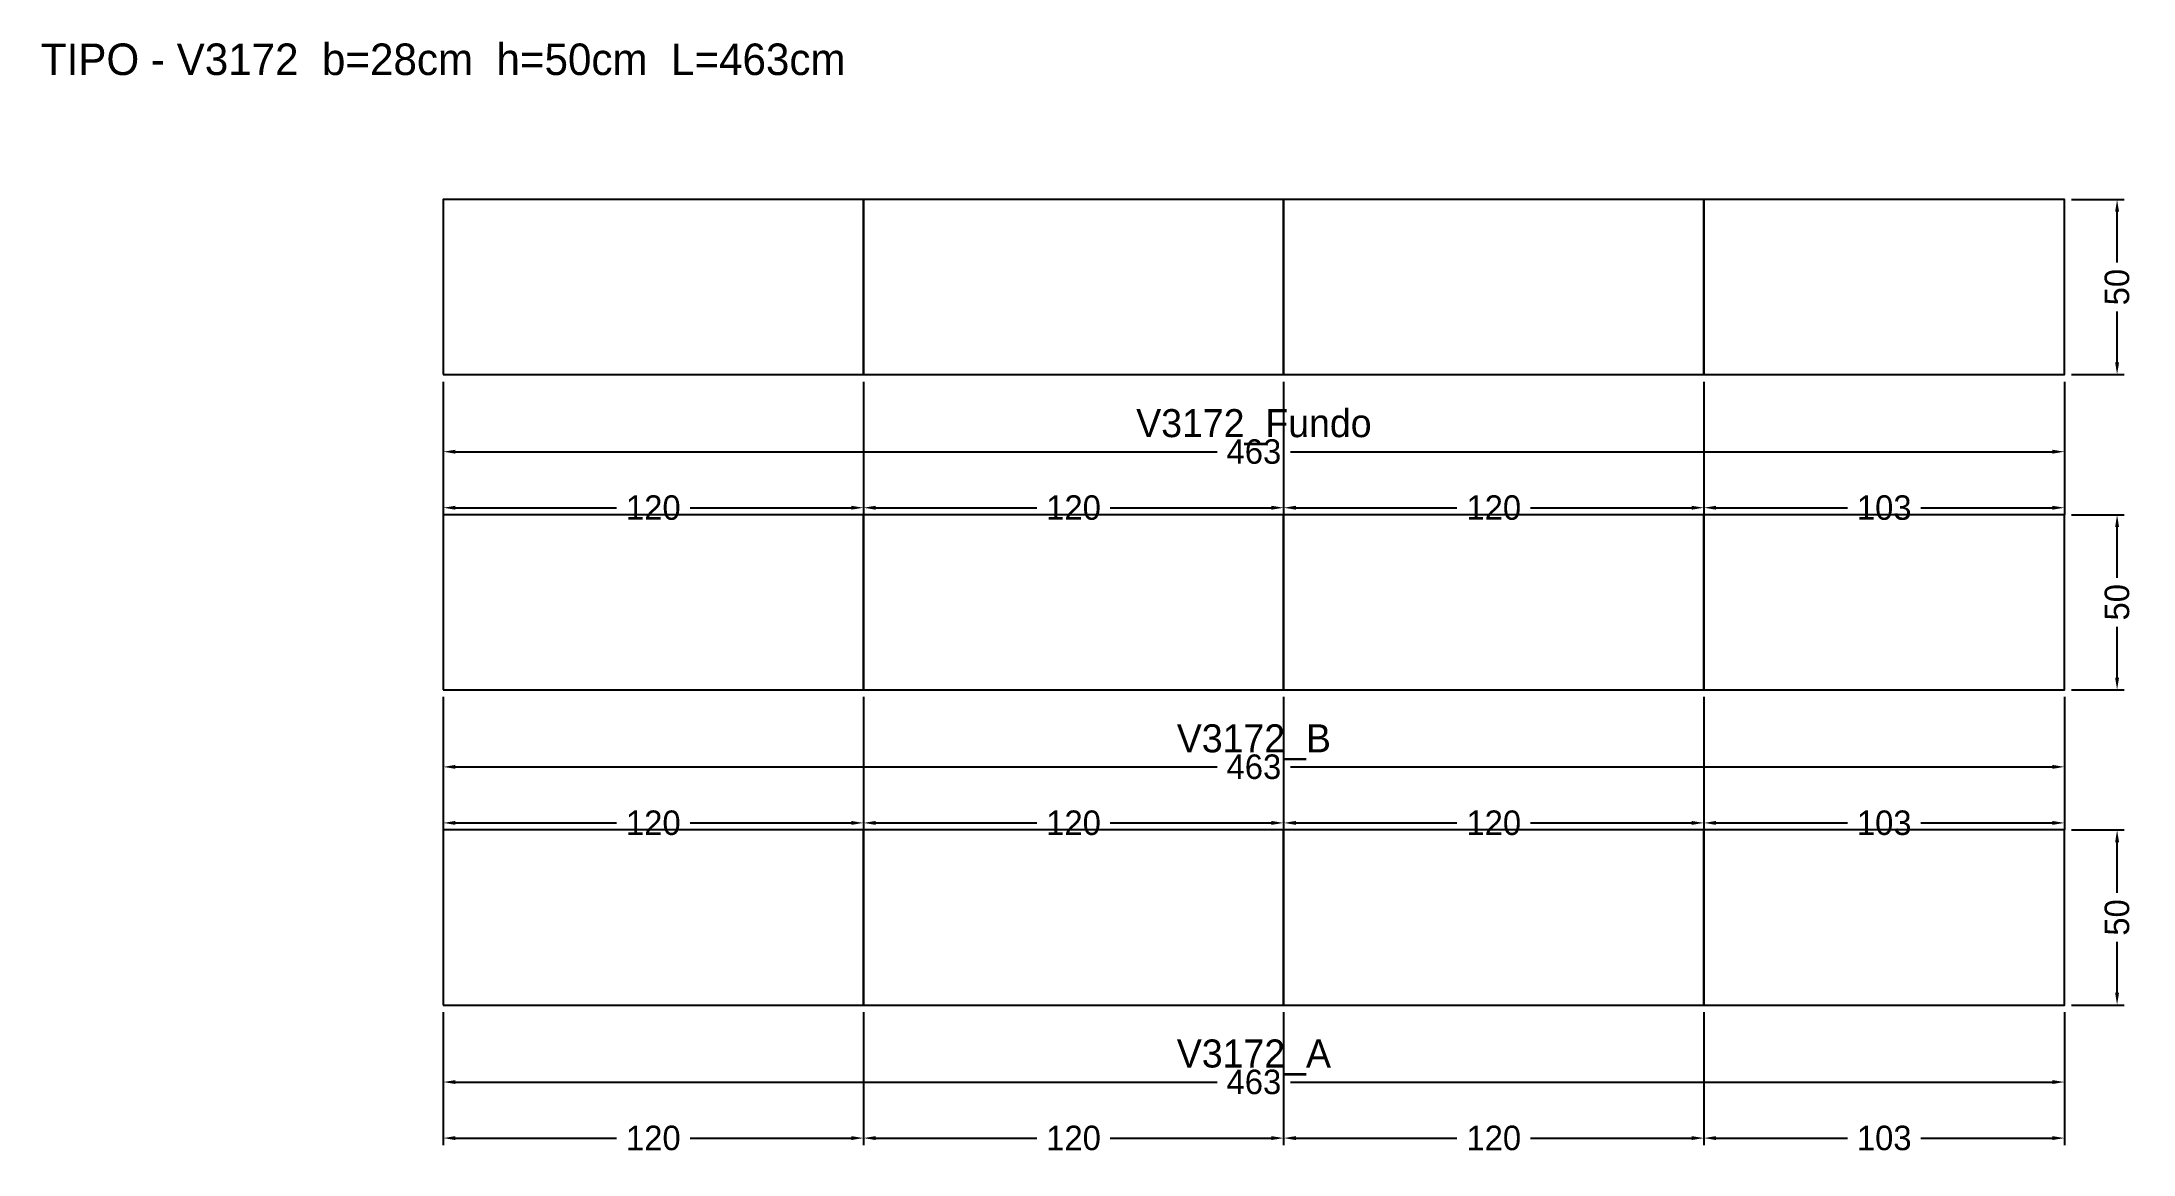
# Model space of a CAD drawing. Header units: metres. Extents: x -115 to 483, y -43 to 275.
import ezdxf

# ---------------------------------------------------------------- set-up
doc = ezdxf.new("R2010")
doc.units = ezdxf.units.M
for name, color, linetype in [('COTA', 3, 'Continuous'), ('NOMENCLATURA', 2, 'Continuous'), ('Paineis', 7, 'Continuous'), ('Texto Secao', 2, 'Continuous')]:
    doc.layers.add(name, color=color, linetype=linetype)
doc.dimstyles.new('COTA_VIG', dxfattribs={"dimtxt": 7, "dimasz": 3.5, "dimexe": 2, "dimexo": 2, "dimgap": 1.5, "dimtad": 1, "dimdec": 1, "dimcen": 2.5, "dimclrd": 3, "dimclre": 3, "dimclrt": 3, "dimazin": 3, "dimtfac": 1, "dimtmove": 0, "dimatfit": 3})

# ---------------------------------------------------------------- blocks, each defined once
blk = doc.blocks.new('_CLOSEDFILLED')
at = {"color": 0, "linetype": 'BYBLOCK'}
blk.add_solid([(-1, 0.16), (0, 0), (-1, -0.16)], dxfattribs=at)
blk = doc.blocks.new('*D1')
at = {"color": 3}
for p, q in [((0, -2), (0, -24)), ((463, -2), (463, -24)), ((3.5, -22), (221, -22)), ((242, -22), (459.5, -22))]:
    blk.add_line(p, q, dxfattribs=at)
at = {"layer": 'Defpoints'}
for p in [(0, 0), (463, 0), (0, -22)]:
    blk.add_point(p, dxfattribs=at)
at = {"layer": 'COTA', "color": 3, "xscale": 3.5, "yscale": 3.5, "rotation": 180}
blk.add_blockref('_CLOSEDFILLED', (0, -22), dxfattribs=at)
at = {"layer": 'COTA', "color": 3, "xscale": 3.5, "yscale": 3.5}
blk.add_blockref('_CLOSEDFILLED', (463, -22), dxfattribs=at)
at = {"layer": 'COTA', "color": 3, "insert": (231.5, -22), "char_height": 7, "attachment_point": 5}
blk.add_mtext('463', dxfattribs=at)
blk = doc.blocks.new('*D2')
at = {"color": 3}
for p, q in [((0, -2), (0, -40)), ((120, -2), (120, -40)), ((3.5, -38), (49.5, -38)), ((70.5, -38), (116.5, -38))]:
    blk.add_line(p, q, dxfattribs=at)
at = {"layer": 'Defpoints'}
for p in [(0, 0), (120, 0), (0, -38)]:
    blk.add_point(p, dxfattribs=at)
at = {"layer": 'COTA', "color": 3, "xscale": 3.5, "yscale": 3.5, "rotation": 180}
blk.add_blockref('_CLOSEDFILLED', (0, -38), dxfattribs=at)
at = {"layer": 'COTA', "color": 3, "xscale": 3.5, "yscale": 3.5}
blk.add_blockref('_CLOSEDFILLED', (120, -38), dxfattribs=at)
at = {"layer": 'COTA', "color": 3, "insert": (60, -38), "char_height": 7, "attachment_point": 5}
blk.add_mtext('120', dxfattribs=at)
blk = doc.blocks.new('*D3')
at = {"color": 3}
for p, q in [((120, -2), (120, -40)), ((240, -2), (240, -40)), ((123.5, -38), (169.5, -38)), ((190.5, -38), (236.5, -38))]:
    blk.add_line(p, q, dxfattribs=at)
at = {"layer": 'Defpoints'}
for p in [(120, 0), (240, 0), (120, -38)]:
    blk.add_point(p, dxfattribs=at)
at = {"layer": 'COTA', "color": 3, "xscale": 3.5, "yscale": 3.5, "rotation": 180}
blk.add_blockref('_CLOSEDFILLED', (120, -38), dxfattribs=at)
at = {"layer": 'COTA', "color": 3, "xscale": 3.5, "yscale": 3.5}
blk.add_blockref('_CLOSEDFILLED', (240, -38), dxfattribs=at)
at = {"layer": 'COTA', "color": 3, "insert": (180, -38), "char_height": 7, "attachment_point": 5}
blk.add_mtext('120', dxfattribs=at)
blk = doc.blocks.new('*D4')
at = {"color": 3}
for p, q in [((240, -2), (240, -40)), ((360, -2), (360, -40)), ((243.5, -38), (289.5, -38)), ((310.5, -38), (356.5, -38))]:
    blk.add_line(p, q, dxfattribs=at)
at = {"layer": 'Defpoints'}
for p in [(240, 0), (360, 0), (240, -38)]:
    blk.add_point(p, dxfattribs=at)
at = {"layer": 'COTA', "color": 3, "xscale": 3.5, "yscale": 3.5, "rotation": 180}
blk.add_blockref('_CLOSEDFILLED', (240, -38), dxfattribs=at)
at = {"layer": 'COTA', "color": 3, "xscale": 3.5, "yscale": 3.5}
blk.add_blockref('_CLOSEDFILLED', (360, -38), dxfattribs=at)
at = {"layer": 'COTA', "color": 3, "insert": (300, -38), "char_height": 7, "attachment_point": 5}
blk.add_mtext('120', dxfattribs=at)
blk = doc.blocks.new('*D5')
at = {"color": 3}
for p, q in [((360, -2), (360, -40)), ((463, -2), (463, -40)), ((363.5, -38), (401, -38)), ((422, -38), (459.5, -38))]:
    blk.add_line(p, q, dxfattribs=at)
at = {"layer": 'Defpoints'}
for p in [(360, 0), (463, 0), (360, -38)]:
    blk.add_point(p, dxfattribs=at)
at = {"layer": 'COTA', "color": 3, "xscale": 3.5, "yscale": 3.5, "rotation": 180}
blk.add_blockref('_CLOSEDFILLED', (360, -38), dxfattribs=at)
at = {"layer": 'COTA', "color": 3, "xscale": 3.5, "yscale": 3.5}
blk.add_blockref('_CLOSEDFILLED', (463, -38), dxfattribs=at)
at = {"layer": 'COTA', "color": 3, "insert": (411.5, -38), "char_height": 7, "attachment_point": 5}
blk.add_mtext('103', dxfattribs=at)
blk = doc.blocks.new('*D6')
at = {"color": 3}
for p, q in [((465, 50), (480, 50)), ((478, 32), (478, 46.5)), ((478, 3.5), (478, 18)), ((465, 0), (480, 0))]:
    blk.add_line(p, q, dxfattribs=at)
at = {"layer": 'Defpoints'}
for p in [(463, 50), (463, 0), (478, 0)]:
    blk.add_point(p, dxfattribs=at)
at = {"layer": 'COTA', "color": 3, "xscale": 3.5, "yscale": 3.5}
for p, rotation in [((478, 50), 90), ((478, 0), 270)]:
    blk.add_blockref('_CLOSEDFILLED', p, dxfattribs=dict(at, rotation=rotation))
at = {"layer": 'COTA', "color": 3, "insert": (478, 25), "char_height": 7, "attachment_point": 5, "rotation": 90}
blk.add_mtext('50', dxfattribs=at)
blk = doc.blocks.new('*D7')
at = {"color": 3}
for p, q in [((0, 88), (0, 66)), ((463, 88), (463, 66)), ((3.5, 68), (221, 68)), ((242, 68), (459.5, 68))]:
    blk.add_line(p, q, dxfattribs=at)
at = {"layer": 'Defpoints'}
for p in [(0, 90), (463, 90), (0, 68)]:
    blk.add_point(p, dxfattribs=at)
at = {"layer": 'COTA', "color": 3, "xscale": 3.5, "yscale": 3.5, "rotation": 180}
blk.add_blockref('_CLOSEDFILLED', (0, 68), dxfattribs=at)
at = {"layer": 'COTA', "color": 3, "xscale": 3.5, "yscale": 3.5}
blk.add_blockref('_CLOSEDFILLED', (463, 68), dxfattribs=at)
at = {"layer": 'COTA', "color": 3, "insert": (231.5, 68), "char_height": 7, "attachment_point": 5}
blk.add_mtext('463', dxfattribs=at)
blk = doc.blocks.new('*D8')
at = {"color": 3}
for p, q in [((0, 88), (0, 50)), ((120, 88), (120, 50)), ((3.5, 52), (49.5, 52)), ((70.5, 52), (116.5, 52))]:
    blk.add_line(p, q, dxfattribs=at)
at = {"layer": 'Defpoints'}
for p in [(0, 90), (120, 90), (0, 52)]:
    blk.add_point(p, dxfattribs=at)
at = {"layer": 'COTA', "color": 3, "xscale": 3.5, "yscale": 3.5, "rotation": 180}
blk.add_blockref('_CLOSEDFILLED', (0, 52), dxfattribs=at)
at = {"layer": 'COTA', "color": 3, "xscale": 3.5, "yscale": 3.5}
blk.add_blockref('_CLOSEDFILLED', (120, 52), dxfattribs=at)
at = {"layer": 'COTA', "color": 3, "insert": (60, 52), "char_height": 7, "attachment_point": 5}
blk.add_mtext('120', dxfattribs=at)
blk = doc.blocks.new('*D9')
at = {"color": 3}
for p, q in [((120, 88), (120, 50)), ((240, 88), (240, 50)), ((123.5, 52), (169.5, 52)), ((190.5, 52), (236.5, 52))]:
    blk.add_line(p, q, dxfattribs=at)
at = {"layer": 'Defpoints'}
for p in [(120, 90), (240, 90), (120, 52)]:
    blk.add_point(p, dxfattribs=at)
at = {"layer": 'COTA', "color": 3, "xscale": 3.5, "yscale": 3.5, "rotation": 180}
blk.add_blockref('_CLOSEDFILLED', (120, 52), dxfattribs=at)
at = {"layer": 'COTA', "color": 3, "xscale": 3.5, "yscale": 3.5}
blk.add_blockref('_CLOSEDFILLED', (240, 52), dxfattribs=at)
at = {"layer": 'COTA', "color": 3, "insert": (180, 52), "char_height": 7, "attachment_point": 5}
blk.add_mtext('120', dxfattribs=at)
blk = doc.blocks.new('*D10')
at = {"color": 3}
for p, q in [((240, 88), (240, 50)), ((360, 88), (360, 50)), ((243.5, 52), (289.5, 52)), ((310.5, 52), (356.5, 52))]:
    blk.add_line(p, q, dxfattribs=at)
at = {"layer": 'Defpoints'}
for p in [(240, 90), (360, 90), (240, 52)]:
    blk.add_point(p, dxfattribs=at)
at = {"layer": 'COTA', "color": 3, "xscale": 3.5, "yscale": 3.5, "rotation": 180}
blk.add_blockref('_CLOSEDFILLED', (240, 52), dxfattribs=at)
at = {"layer": 'COTA', "color": 3, "xscale": 3.5, "yscale": 3.5}
blk.add_blockref('_CLOSEDFILLED', (360, 52), dxfattribs=at)
at = {"layer": 'COTA', "color": 3, "insert": (300, 52), "char_height": 7, "attachment_point": 5}
blk.add_mtext('120', dxfattribs=at)
blk = doc.blocks.new('*D11')
at = {"color": 3}
for p, q in [((360, 88), (360, 50)), ((463, 88), (463, 50)), ((363.5, 52), (401, 52)), ((422, 52), (459.5, 52))]:
    blk.add_line(p, q, dxfattribs=at)
at = {"layer": 'Defpoints'}
for p in [(360, 90), (463, 90), (360, 52)]:
    blk.add_point(p, dxfattribs=at)
at = {"layer": 'COTA', "color": 3, "xscale": 3.5, "yscale": 3.5, "rotation": 180}
blk.add_blockref('_CLOSEDFILLED', (360, 52), dxfattribs=at)
at = {"layer": 'COTA', "color": 3, "xscale": 3.5, "yscale": 3.5}
blk.add_blockref('_CLOSEDFILLED', (463, 52), dxfattribs=at)
at = {"layer": 'COTA', "color": 3, "insert": (411.5, 52), "char_height": 7, "attachment_point": 5}
blk.add_mtext('103', dxfattribs=at)
blk = doc.blocks.new('*D12')
at = {"color": 3}
for p, q in [((465, 140), (480, 140)), ((478, 122), (478, 136.5)), ((478, 93.5), (478, 108)), ((465, 90), (480, 90))]:
    blk.add_line(p, q, dxfattribs=at)
at = {"layer": 'Defpoints'}
for p in [(463, 140), (463, 90), (478, 90)]:
    blk.add_point(p, dxfattribs=at)
at = {"layer": 'COTA', "color": 3, "xscale": 3.5, "yscale": 3.5}
for p, rotation in [((478, 140), 90), ((478, 90), 270)]:
    blk.add_blockref('_CLOSEDFILLED', p, dxfattribs=dict(at, rotation=rotation))
at = {"layer": 'COTA', "color": 3, "insert": (478, 115), "char_height": 7, "attachment_point": 5, "rotation": 90}
blk.add_mtext('50', dxfattribs=at)
blk = doc.blocks.new('*D13')
at = {"color": 3}
for p, q in [((0, 178), (0, 156)), ((463, 178), (463, 156)), ((3.5, 158), (221, 158)), ((242, 158), (459.5, 158))]:
    blk.add_line(p, q, dxfattribs=at)
at = {"layer": 'Defpoints'}
for p in [(0, 180), (463, 180), (0, 158)]:
    blk.add_point(p, dxfattribs=at)
at = {"layer": 'COTA', "color": 3, "xscale": 3.5, "yscale": 3.5, "rotation": 180}
blk.add_blockref('_CLOSEDFILLED', (0, 158), dxfattribs=at)
at = {"layer": 'COTA', "color": 3, "xscale": 3.5, "yscale": 3.5}
blk.add_blockref('_CLOSEDFILLED', (463, 158), dxfattribs=at)
at = {"layer": 'COTA', "color": 3, "insert": (231.5, 158), "char_height": 7, "attachment_point": 5}
blk.add_mtext('463', dxfattribs=at)
blk = doc.blocks.new('*D14')
at = {"color": 3}
for p, q in [((0, 178), (0, 140)), ((120, 178), (120, 140)), ((3.5, 142), (49.5, 142)), ((70.5, 142), (116.5, 142))]:
    blk.add_line(p, q, dxfattribs=at)
at = {"layer": 'Defpoints'}
for p in [(0, 180), (120, 180), (0, 142)]:
    blk.add_point(p, dxfattribs=at)
at = {"layer": 'COTA', "color": 3, "xscale": 3.5, "yscale": 3.5, "rotation": 180}
blk.add_blockref('_CLOSEDFILLED', (0, 142), dxfattribs=at)
at = {"layer": 'COTA', "color": 3, "xscale": 3.5, "yscale": 3.5}
blk.add_blockref('_CLOSEDFILLED', (120, 142), dxfattribs=at)
at = {"layer": 'COTA', "color": 3, "insert": (60, 142), "char_height": 7, "attachment_point": 5}
blk.add_mtext('120', dxfattribs=at)
blk = doc.blocks.new('*D15')
at = {"color": 3}
for p, q in [((120, 178), (120, 140)), ((240, 178), (240, 140)), ((123.5, 142), (169.5, 142)), ((190.5, 142), (236.5, 142))]:
    blk.add_line(p, q, dxfattribs=at)
at = {"layer": 'Defpoints'}
for p in [(120, 180), (240, 180), (120, 142)]:
    blk.add_point(p, dxfattribs=at)
at = {"layer": 'COTA', "color": 3, "xscale": 3.5, "yscale": 3.5, "rotation": 180}
blk.add_blockref('_CLOSEDFILLED', (120, 142), dxfattribs=at)
at = {"layer": 'COTA', "color": 3, "xscale": 3.5, "yscale": 3.5}
blk.add_blockref('_CLOSEDFILLED', (240, 142), dxfattribs=at)
at = {"layer": 'COTA', "color": 3, "insert": (180, 142), "char_height": 7, "attachment_point": 5}
blk.add_mtext('120', dxfattribs=at)
blk = doc.blocks.new('*D16')
at = {"color": 3}
for p, q in [((240, 178), (240, 140)), ((360, 178), (360, 140)), ((243.5, 142), (289.5, 142)), ((310.5, 142), (356.5, 142))]:
    blk.add_line(p, q, dxfattribs=at)
at = {"layer": 'Defpoints'}
for p in [(240, 180), (360, 180), (240, 142)]:
    blk.add_point(p, dxfattribs=at)
at = {"layer": 'COTA', "color": 3, "xscale": 3.5, "yscale": 3.5, "rotation": 180}
blk.add_blockref('_CLOSEDFILLED', (240, 142), dxfattribs=at)
at = {"layer": 'COTA', "color": 3, "xscale": 3.5, "yscale": 3.5}
blk.add_blockref('_CLOSEDFILLED', (360, 142), dxfattribs=at)
at = {"layer": 'COTA', "color": 3, "insert": (300, 142), "char_height": 7, "attachment_point": 5}
blk.add_mtext('120', dxfattribs=at)
blk = doc.blocks.new('*D17')
at = {"color": 3}
for p, q in [((360, 178), (360, 140)), ((463, 178), (463, 140)), ((363.5, 142), (401, 142)), ((422, 142), (459.5, 142))]:
    blk.add_line(p, q, dxfattribs=at)
at = {"layer": 'Defpoints'}
for p in [(360, 180), (463, 180), (360, 142)]:
    blk.add_point(p, dxfattribs=at)
at = {"layer": 'COTA', "color": 3, "xscale": 3.5, "yscale": 3.5, "rotation": 180}
blk.add_blockref('_CLOSEDFILLED', (360, 142), dxfattribs=at)
at = {"layer": 'COTA', "color": 3, "xscale": 3.5, "yscale": 3.5}
blk.add_blockref('_CLOSEDFILLED', (463, 142), dxfattribs=at)
at = {"layer": 'COTA', "color": 3, "insert": (411.5, 142), "char_height": 7, "attachment_point": 5}
blk.add_mtext('103', dxfattribs=at)
blk = doc.blocks.new('*D18')
at = {"color": 3}
for p, q in [((465, 230), (480, 230)), ((478, 212), (478, 226.5)), ((478, 183.5), (478, 198)), ((465, 180), (480, 180))]:
    blk.add_line(p, q, dxfattribs=at)
at = {"layer": 'Defpoints'}
for p in [(463, 230), (463, 180), (478, 180)]:
    blk.add_point(p, dxfattribs=at)
at = {"layer": 'COTA', "color": 3, "xscale": 3.5, "yscale": 3.5}
for p, rotation in [((478, 230), 90), ((478, 180), 270)]:
    blk.add_blockref('_CLOSEDFILLED', p, dxfattribs=dict(at, rotation=rotation))
at = {"layer": 'COTA', "color": 3, "insert": (478, 205), "char_height": 7, "attachment_point": 5, "rotation": 90}
blk.add_mtext('50', dxfattribs=at)

msp = doc.modelspace()

# ---------------------------------------------------------------- linework, layer by layer
at = {"layer": 'Paineis'}
for points in [[(0, 180), (120, 180), (120, 230), (0, 230)], [(120, 180), (240, 180), (240, 230), (120, 230)], [(240, 180), (360, 180), (360, 230), (240, 230)], [(360, 180), (463, 180), (463, 230), (360, 230)], [(0, 90), (120, 90), (120, 140), (0, 140)], [(120, 90), (240, 90), (240, 140), (120, 140)], [(240, 90), (360, 90), (360, 140), (240, 140)], [(360, 90), (463, 90), (463, 140), (360, 140)], [(0, 0), (120, 0), (120, 50), (0, 50)], [(120, 0), (240, 0), (240, 50), (120, 50)], [(240, 0), (360, 0), (360, 50), (240, 50)], [(360, 0), (463, 0), (463, 50), (360, 50)]]:
    msp.add_lwpolyline(points, close=True, dxfattribs=at)

# ---------------------------------------------------------------- texts
at = {"layer": 'NOMENCLATURA', "insert": (0, 270), "char_height": 9, "width": 483, "attachment_point": 5}
msp.add_mtext('TIPO - V3172  b=28cm  h=50cm  L=463cm', dxfattribs=at)
at = {"layer": 'Texto Secao', "char_height": 8, "width": 483, "attachment_point": 5}
for s, insert in [('V3172_Fundo', (231.5, 165)), ('V3172_B', (231.5, 75)), ('V3172_A', (231.5, -15))]:
    msp.add_mtext(s, dxfattribs=dict(at, insert=insert))

# ---------------------------------------------------------------- dimensions: what is measured, and where the dimension line sits
at = {"layer": 'COTA'}
for base, p1, p2, picture, middle in [((478, 180), (463, 180), (463, 230), '*D18', (478, 205)), ((478, 90), (463, 90), (463, 140), '*D12', (478, 115)), ((478, 0), (463, 0), (463, 50), '*D6', (478, 25))]:
    dim = msp.add_linear_dim(base=base, p1=p1, p2=p2, angle=90, dimstyle='COTA_VIG', dxfattribs=at)
    dim.commit()
    dim.dimension.update_dxf_attribs({"geometry": picture, "text_midpoint": middle})
for base, p1, p2, picture, middle in [((0, 158), (0, 180), (463, 180), '*D13', (231.5, 158)), ((0, 142), (0, 180), (120, 180), '*D14', (60, 142)), ((120, 142), (120, 180), (240, 180), '*D15', (180, 142)), ((240, 142), (240, 180), (360, 180), '*D16', (300, 142)), ((360, 142), (360, 180), (463, 180), '*D17', (411.5, 142)), ((0, 68), (0, 90), (463, 90), '*D7', (231.5, 68)), ((0, 52), (0, 90), (120, 90), '*D8', (60, 52)), ((120, 52), (120, 90), (240, 90), '*D9', (180, 52)), ((240, 52), (240, 90), (360, 90), '*D10', (300, 52)), ((360, 52), (360, 90), (463, 90), '*D11', (411.5, 52)), ((0, -22), (0, 0), (463, 0), '*D1', (231.5, -22)), ((0, -38), (0, 0), (120, 0), '*D2', (60, -38)), ((120, -38), (120, 0), (240, 0), '*D3', (180, -38)), ((240, -38), (240, 0), (360, 0), '*D4', (300, -38)), ((360, -38), (360, 0), (463, 0), '*D5', (411.5, -38))]:
    dim = msp.add_linear_dim(base=base, p1=p1, p2=p2, dimstyle='COTA_VIG', dxfattribs=at)
    dim.commit()
    dim.dimension.update_dxf_attribs({"geometry": picture, "text_midpoint": middle})

doc.saveas('drawing.dxf')
